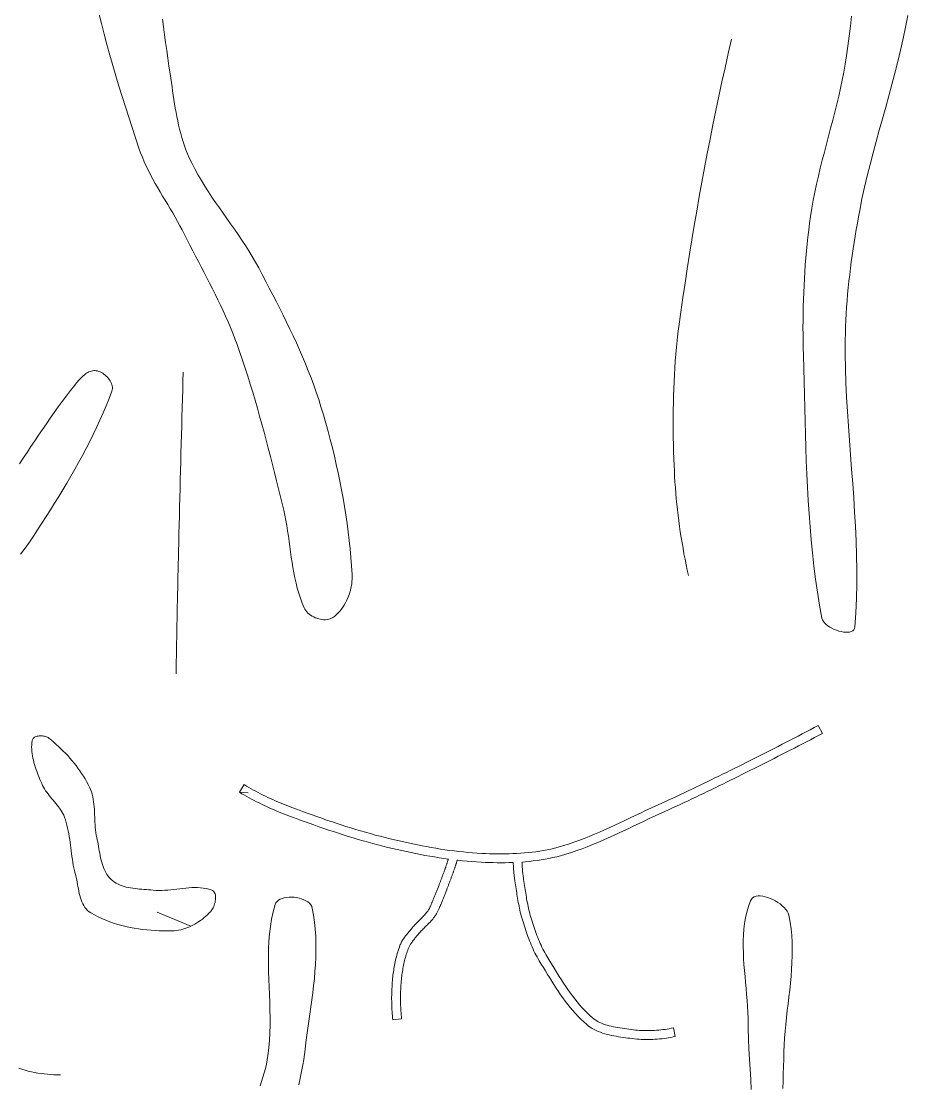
# Model space of a CAD drawing. Header units: inches. Extents: x -12 to 23, y -13.2 to 21.7.
# Drawn here: x -3.052 to 0.077, y -7.627 to -3.873 of the extents above; entities that cross this region are included whole.
import ezdxf

# ---------------------------------------------------------------- set-up
doc = ezdxf.new("R2010")
doc.units = ezdxf.units.IN
doc.header["$MEASUREMENT"] = 0
doc.layers.get('0').update_dxf_attribs({"lineweight": 0})

msp = doc.modelspace()

# ---------------------------------------------------------------- linework, layer by layer
at = {"color": 7, "linetype": 'Continuous', "lineweight": 0}
for p, q in [((-0.5563, -3.9865), (-0.5448, -3.9362)), ((-0.5677, -4.0368), (-0.5563, -3.9865)), ((-0.5788, -4.0872), (-0.5677, -4.0368)), ((-0.5896, -4.1376), (-0.5788, -4.0872)), ((-0.6002, -4.1881), (-0.5896, -4.1376)), ((-0.6106, -4.2386), (-0.6002, -4.1881)), ((-0.6208, -4.2892), (-0.6106, -4.2386)), ((-0.6307, -4.3398), (-0.6208, -4.2892)), ((-0.6403, -4.3905), (-0.6307, -4.3398)), ((-0.6498, -4.4412), (-0.6403, -4.3905)), ((-0.6589, -4.492), (-0.6498, -4.4412)), ((-0.6679, -4.5428), (-0.6589, -4.492)), ((-0.6766, -4.5936), (-0.6679, -4.5428)), ((-0.685, -4.6445), (-0.6766, -4.5936)), ((-0.6933, -4.6955), (-0.685, -4.6445)), ((-0.7012, -4.7464), (-0.6933, -4.6955)), ((-0.709, -4.7974), (-0.7012, -4.7464)), ((-0.7165, -4.8485), (-0.709, -4.7974)), ((-0.7237, -4.8995), (-0.7165, -4.8485)), ((-0.7307, -4.9506), (-0.7237, -4.8995)), ((-0.7339, -4.9749), (-0.7307, -4.9506)), ((-0.7367, -4.9993), (-0.7339, -4.9749)), ((-0.7415, -5.0481), (-0.7392, -5.0237)), ((-0.7392, -5.0237), (-0.7367, -4.9993)), ((-0.7435, -5.0726), (-0.7415, -5.0481)), ((-0.7467, -5.1216), (-0.7452, -5.0971)), ((-0.7452, -5.0971), (-0.7435, -5.0726)), ((-2.4824, -5.1746), (-2.4815, -5.1429)), ((-2.4815, -5.1429), (-2.4805, -5.1112)), ((-0.7479, -5.1461), (-0.7467, -5.1216)), ((-2.4833, -5.2063), (-2.4824, -5.1746)), ((-0.7498, -5.1952), (-0.749, -5.1707)), ((-0.749, -5.1707), (-0.7479, -5.1461)), ((-2.4842, -5.238), (-2.4833, -5.2063)), ((-0.7503, -5.2198), (-0.7498, -5.1952)), ((-2.4851, -5.2697), (-2.4842, -5.238)), ((-0.7509, -5.269), (-0.7507, -5.2444)), ((-0.7507, -5.2444), (-0.7503, -5.2198)), ((-2.486, -5.3014), (-2.4851, -5.2697)), ((-0.7509, -5.2935), (-0.7509, -5.269)), ((-2.4869, -5.3331), (-2.486, -5.3014)), ((-0.7507, -5.3181), (-0.7509, -5.2935)), ((-0.7504, -5.3427), (-0.7507, -5.3181)), ((-2.4886, -5.3965), (-2.4877, -5.3648)), ((-2.4877, -5.3648), (-2.4869, -5.3331)), ((-0.7499, -5.3673), (-0.7504, -5.3427)), ((-0.7493, -5.3918), (-0.7499, -5.3673)), ((-2.4894, -5.4282), (-2.4886, -5.3965)), ((-0.7485, -5.4164), (-0.7493, -5.3918)), ((-2.4903, -5.4599), (-2.4894, -5.4282)), ((-0.7477, -5.4409), (-0.7485, -5.4164)), ((-0.7468, -5.4605), (-0.7477, -5.4409)), ((-2.4911, -5.4916), (-2.4903, -5.4599)), ((-0.7458, -5.4801), (-0.7468, -5.4605)), ((-0.7446, -5.4996), (-0.7458, -5.4801)), ((-2.4919, -5.5233), (-2.4911, -5.4916)), ((-0.7432, -5.5192), (-0.7446, -5.4996)), ((-2.4935, -5.5867), (-2.4927, -5.555)), ((-2.4927, -5.555), (-2.4919, -5.5233)), ((-0.7416, -5.5388), (-0.7432, -5.5192)), ((-0.7399, -5.5584), (-0.7416, -5.5388)), ((-2.4943, -5.6184), (-2.4935, -5.5867)), ((-0.738, -5.5779), (-0.7399, -5.5584)), ((-0.7359, -5.5974), (-0.738, -5.5779)), ((-2.4951, -5.6501), (-2.4943, -5.6184)), ((-0.7336, -5.617), (-0.7359, -5.5974)), ((-0.7312, -5.6364), (-0.7336, -5.617)), ((-2.4959, -5.6818), (-2.4951, -5.6501)), ((-0.7285, -5.6559), (-0.7312, -5.6364)), ((-0.7257, -5.6754), (-0.7285, -5.6559)), ((-2.4967, -5.7135), (-2.4959, -5.6818)), ((-0.7227, -5.6948), (-0.7257, -5.6754)), ((-0.7196, -5.7142), (-0.7227, -5.6948)), ((-2.4974, -5.7452), (-2.4967, -5.7135)), ((-0.7162, -5.7335), (-0.7196, -5.7142)), ((-0.7127, -5.7528), (-0.7162, -5.7335)), ((-2.4984, -5.7883), (-2.4979, -5.7667)), ((-2.4979, -5.7667), (-2.4974, -5.7452)), ((-0.709, -5.7721), (-0.7127, -5.7528)), ((-0.7052, -5.7914), (-0.709, -5.7721)), ((-2.4994, -5.8314), (-2.4989, -5.8098)), ((-2.4989, -5.8098), (-2.4984, -5.7883)), ((-0.7011, -5.8106), (-0.7052, -5.7914)), ((-0.6969, -5.8297), (-0.7011, -5.8106)), ((-2.5003, -5.8745), (-2.4999, -5.853)), ((-2.4999, -5.853), (-2.4994, -5.8314)), ((-2.5008, -5.8961), (-2.5003, -5.8745)), ((-2.5017, -5.9392), (-2.5012, -5.9176)), ((-2.5012, -5.9176), (-2.5008, -5.8961)), ((-2.5025, -5.9823), (-2.5021, -5.9607)), ((-2.5021, -5.9607), (-2.5017, -5.9392)), ((-2.5033, -6.0254), (-2.5029, -6.0038)), ((-2.5029, -6.0038), (-2.5025, -5.9823)), ((-2.5037, -6.0469), (-2.5033, -6.0254)), ((-2.5045, -6.0901), (-2.5041, -6.0685)), ((-2.5041, -6.0685), (-2.5037, -6.0469)), ((-2.5052, -6.1332), (-2.5048, -6.1116)), ((-2.5048, -6.1116), (-2.5045, -6.0901)), ((-2.5059, -6.1763), (-2.5055, -6.1547)), ((-2.5055, -6.1547), (-2.5052, -6.1332)), ((-3.061, -7.5691), (-3.05, -7.5726)), ((-3.05, -7.5726), (-3.039, -7.5758)), ((-3.039, -7.5758), (-3.0278, -7.5788)), ((-3.0278, -7.5788), (-3.0166, -7.5814)), ((-3.0166, -7.5814), (-3.0053, -7.5838)), ((-3.0053, -7.5838), (-2.994, -7.5858)), ((-2.994, -7.5858), (-2.9826, -7.5876)), ((-2.9826, -7.5876), (-2.9712, -7.589)), ((-2.9712, -7.589), (-2.9598, -7.5902)), ((-2.9598, -7.5902), (-2.9484, -7.591)), ((-2.9484, -7.591), (-2.937, -7.5915)), ((-2.937, -7.5915), (-2.9256, -7.5918)), ((-2.9256, -7.5918), (-2.9143, -7.5916))]:
    msp.add_line(p, q, dxfattribs=at)
at = {"color": 30, "linetype": 'Continuous', "lineweight": 0, "true_color": 0xff7e00}
msp.add_line((-2.4533, -7.0671), (-2.5729, -7.0178), dxfattribs=at)
at = {"color": 7, "linetype": 'Continuous', "lineweight": 0, "flags": 128}
for points in [[(-2.7787, -3.844), (-2.7697, -3.8812), (-2.7603, -3.9182), (-2.7504, -3.9552), (-2.7402, -3.9922), (-2.7297, -4.029), (-2.7188, -4.0657), (-2.7077, -4.1024), (-2.6963, -4.139), (-2.6848, -4.1755), (-2.673, -4.2119), (-2.6611, -4.2483), (-2.649, -4.2846), (-2.6369, -4.3208), (-2.6312, -4.337), (-2.6249, -4.353), (-2.6182, -4.3688), (-2.6111, -4.3844), (-2.6036, -4.3998), (-2.5958, -4.4151), (-2.5877, -4.4303), (-2.5794, -4.4454), (-2.5708, -4.4604), (-2.5621, -4.4753), (-2.5533, -4.4902), (-2.5445, -4.505), (-2.5356, -4.5199), (-2.5267, -4.5347), (-2.5179, -4.5496), (-2.5092, -4.5646), (-2.5006, -4.5796), (-2.4923, -4.5946), (-2.4841, -4.6098), (-2.4763, -4.6252), (-2.4666, -4.6444), (-2.4568, -4.6636), (-2.4469, -4.6828), (-2.437, -4.702), (-2.427, -4.7211), (-2.4171, -4.7403), (-2.4071, -4.7595), (-2.3972, -4.7786), (-2.3874, -4.7979), (-2.3776, -4.8171), (-2.368, -4.8364), (-2.3585, -4.8558), (-2.3491, -4.8752), (-2.34, -4.8947), (-2.331, -4.9143), (-2.3223, -4.934), (-2.3139, -4.9538), (-2.3057, -4.9738), (-2.2979, -4.9938), (-2.2903, -5.014), (-2.2805, -5.0417), (-2.2709, -5.0695), (-2.2616, -5.0975), (-2.2526, -5.1255), (-2.2438, -5.1536), (-2.2353, -5.1817), (-2.227, -5.21), (-2.2188, -5.2383), (-2.2109, -5.2666), (-2.2031, -5.295), (-2.1954, -5.3235), (-2.1879, -5.352), (-2.1805, -5.3805), (-2.1731, -5.409), (-2.1658, -5.4376), (-2.1586, -5.4661), (-2.1514, -5.4947), (-2.1442, -5.5233), (-2.137, -5.5518), (-2.1297, -5.5803), (-2.1254, -5.5984), (-2.1215, -5.6166), (-2.1181, -5.6349), (-2.1149, -5.6534), (-2.1121, -5.6719), (-2.1094, -5.6904), (-2.1068, -5.709), (-2.1043, -5.7276), (-2.1018, -5.7461), (-2.0992, -5.7647), (-2.0964, -5.7832), (-2.0934, -5.8016), (-2.0902, -5.8199), (-2.0866, -5.8381), (-2.0825, -5.8562), (-2.078, -5.8741), (-2.0729, -5.8919), (-2.0672, -5.9094), (-2.0608, -5.9267), (-2.0536, -5.9438), (-2.0512, -5.9486), (-2.0481, -5.9532), (-2.0444, -5.9576), (-2.0403, -5.9618), (-2.0358, -5.9657), (-2.0308, -5.9693), (-2.0256, -5.9727), (-2.0201, -5.9757), (-2.0143, -5.9783), (-2.0084, -5.9806), (-2.0024, -5.9825), (-1.9963, -5.9839), (-1.9903, -5.985), (-1.9843, -5.9855), (-1.9783, -5.9856), (-1.9726, -5.9851), (-1.967, -5.9841), (-1.9618, -5.9825), (-1.9568, -5.9804), (-1.9522, -5.9776), (-1.9455, -5.9726), (-1.9392, -5.9671), (-1.9331, -5.9612), (-1.9274, -5.9549), (-1.922, -5.9482), (-1.917, -5.9412), (-1.9122, -5.9339), (-1.9079, -5.9263), (-1.9038, -5.9185), (-1.9002, -5.9104), (-1.8969, -5.9022), (-1.8939, -5.8938), (-1.8914, -5.8853), (-1.8892, -5.8768), (-1.8874, -5.8682), (-1.886, -5.8595), (-1.8851, -5.8509), (-1.8845, -5.8424), (-1.8843, -5.8339), (-1.8846, -5.8255), (-1.8846, -5.8255), (-1.8846, -5.8255), (-1.8846, -5.8255), (-1.8846, -5.8255), (-1.8865, -5.7954), (-1.8889, -5.7654), (-1.8916, -5.7354), (-1.8948, -5.7055), (-1.8983, -5.6755), (-1.9023, -5.6456), (-1.9066, -5.6158), (-1.9113, -5.5859), (-1.9164, -5.5562), (-1.9219, -5.5265), (-1.9277, -5.4968), (-1.9338, -5.4673), (-1.9403, -5.4378), (-1.9471, -5.4084), (-1.9542, -5.379), (-1.9617, -5.3498), (-1.9694, -5.3206), (-1.9775, -5.2916), (-1.9858, -5.2626), (-1.9945, -5.2338), (-2.0025, -5.2082), (-2.0111, -5.1827), (-2.02, -5.1574), (-2.0293, -5.1322), (-2.0391, -5.1072), (-2.0491, -5.0822), (-2.0596, -5.0575), (-2.0703, -5.0328), (-2.0813, -5.0082), (-2.0925, -4.9838), (-2.104, -4.9594), (-2.1158, -4.9351), (-2.1277, -4.9109), (-2.1397, -4.8868), (-2.1519, -4.8628), (-2.1643, -4.8388), (-2.1767, -4.8149), (-2.1892, -4.7911), (-2.2017, -4.7673), (-2.2143, -4.7435), (-2.2253, -4.7233), (-2.2368, -4.7035), (-2.2488, -4.6838), (-2.2611, -4.6644), (-2.2738, -4.6452), (-2.2868, -4.6261), (-2.2999, -4.6071), (-2.3132, -4.5883), (-2.3265, -4.5694), (-2.3398, -4.5505), (-2.3531, -4.5317), (-2.3662, -4.5127), (-2.3792, -4.4937), (-2.3919, -4.4745), (-2.4043, -4.4552), (-2.4163, -4.4356), (-2.4279, -4.4158), (-2.439, -4.3958), (-2.4495, -4.3754), (-2.4594, -4.3547), (-2.4655, -4.3408), (-2.4711, -4.3267), (-2.4763, -4.3125), (-2.4811, -4.2982), (-2.4855, -4.2837), (-2.4896, -4.2691), (-2.4934, -4.2544), (-2.4969, -4.2396), (-2.5002, -4.2247), (-2.5032, -4.2097), (-2.506, -4.1947), (-2.5087, -4.1796), (-2.5112, -4.1645), (-2.5136, -4.1494), (-2.5159, -4.1343), (-2.5181, -4.1191), (-2.5203, -4.104), (-2.5225, -4.0889), (-2.5247, -4.0738), (-2.527, -4.0588), (-2.5312, -4.0313), (-2.5352, -4.0037), (-2.5391, -3.9761), (-2.5429, -3.9485), (-2.5465, -3.9209), (-2.55, -3.8932), (-2.5534, -3.8655)], [(-0.1213, -3.8549), (-0.1253, -3.8901), (-0.1296, -3.9252), (-0.1342, -3.9603), (-0.139, -3.9954), (-0.1435, -4.0241), (-0.1485, -4.0526), (-0.1541, -4.0811), (-0.1601, -4.1095), (-0.1665, -4.1378), (-0.1733, -4.166), (-0.1803, -4.1942), (-0.1875, -4.2223), (-0.1949, -4.2505), (-0.2024, -4.2786), (-0.2098, -4.3067), (-0.2172, -4.3348), (-0.2244, -4.363), (-0.2315, -4.3912), (-0.2382, -4.4194), (-0.2447, -4.4477), (-0.2507, -4.4761), (-0.2563, -4.5045), (-0.2614, -4.5331), (-0.2658, -4.5618), (-0.2692, -4.5861), (-0.2723, -4.6104), (-0.2752, -4.6348), (-0.2779, -4.6592), (-0.2803, -4.6837), (-0.2825, -4.7082), (-0.2844, -4.7327), (-0.2862, -4.7572), (-0.2877, -4.7817), (-0.289, -4.8063), (-0.2901, -4.8309), (-0.291, -4.8554), (-0.2917, -4.88), (-0.2922, -4.9046), (-0.2925, -4.9292), (-0.2926, -4.9538), (-0.2925, -4.9784), (-0.2922, -5.0029), (-0.2918, -5.0275), (-0.2912, -5.052), (-0.2899, -5.0985), (-0.2888, -5.1451), (-0.2877, -5.1917), (-0.2865, -5.2383), (-0.2854, -5.2849), (-0.2841, -5.3315), (-0.2826, -5.3781), (-0.281, -5.4247), (-0.279, -5.4713), (-0.2768, -5.5179), (-0.2742, -5.5644), (-0.2711, -5.6109), (-0.2676, -5.6573), (-0.2636, -5.7036), (-0.259, -5.7499), (-0.2538, -5.7961), (-0.2479, -5.8421), (-0.2413, -5.8881), (-0.2339, -5.934), (-0.2257, -5.9798), (-0.2238, -5.9856), (-0.2207, -5.9913), (-0.2164, -5.9968), (-0.211, -6.002), (-0.2048, -6.007), (-0.1979, -6.0116), (-0.1904, -6.0157), (-0.1825, -6.0195), (-0.1743, -6.0227), (-0.166, -6.0254), (-0.1577, -6.0275), (-0.1497, -6.0289), (-0.1419, -6.0297), (-0.1346, -6.0297), (-0.128, -6.0289), (-0.1221, -6.0273), (-0.1172, -6.0248), (-0.1133, -6.0214), (-0.1107, -6.0169), (-0.1094, -6.0115), (-0.1094, -6.0115), (-0.1094, -6.0115), (-0.1094, -6.0115), (-0.1094, -6.0115), (-0.1059, -5.9609), (-0.1036, -5.9103), (-0.1025, -5.8596), (-0.1025, -5.809), (-0.1034, -5.7583), (-0.105, -5.7076), (-0.1074, -5.6569), (-0.1103, -5.6062), (-0.1136, -5.5555), (-0.1172, -5.5047), (-0.121, -5.454), (-0.1249, -5.4032), (-0.1287, -5.3524), (-0.1323, -5.3017), (-0.1356, -5.2509), (-0.1385, -5.2001), (-0.1408, -5.1494), (-0.1425, -5.0986), (-0.1433, -5.0478), (-0.1433, -4.9971), (-0.1429, -4.9741), (-0.1422, -4.9512), (-0.1412, -4.9282), (-0.14, -4.9053), (-0.1385, -4.8823), (-0.1368, -4.8594), (-0.1349, -4.8365), (-0.1327, -4.8136), (-0.1304, -4.7907), (-0.1278, -4.7679), (-0.125, -4.745), (-0.122, -4.7222), (-0.1189, -4.6994), (-0.1156, -4.6767), (-0.1121, -4.6539), (-0.1084, -4.6312), (-0.1047, -4.6085), (-0.1007, -4.5858), (-0.0967, -4.5632), (-0.0925, -4.5406), (-0.0845, -4.4998), (-0.0756, -4.4591), (-0.0661, -4.4185), (-0.056, -4.378), (-0.0454, -4.3376), (-0.0345, -4.2973), (-0.0233, -4.257), (-0.012, -4.2168), (-0.0007, -4.1765), (0.0105, -4.1363), (0.0215, -4.096), (0.0322, -4.0556), (0.0425, -4.0152), (0.0522, -3.9748), (0.0613, -3.9342), (0.0697, -3.8935), (0.0772, -3.8527)], [(-3.0591, -5.435), (-3.0455, -5.4149), (-3.032, -5.3947), (-3.0185, -5.3745), (-3.0049, -5.3544), (-2.9913, -5.3343), (-2.9777, -5.3142), (-2.9639, -5.2942), (-2.9501, -5.2742), (-2.9361, -5.2544), (-2.922, -5.2346), (-2.9077, -5.215), (-2.8932, -5.1956), (-2.8785, -5.1763), (-2.8636, -5.1572), (-2.8607, -5.1535), (-2.8576, -5.1498), (-2.8545, -5.146), (-2.8513, -5.1423), (-2.8479, -5.1385), (-2.8445, -5.1348), (-2.8409, -5.1311), (-2.8373, -5.1276), (-2.8335, -5.1242), (-2.8297, -5.121), (-2.8258, -5.1181), (-2.8218, -5.1153), (-2.8177, -5.1129), (-2.8136, -5.1108), (-2.8094, -5.109), (-2.8051, -5.1076), (-2.8008, -5.1066), (-2.7964, -5.106), (-2.792, -5.106), (-2.7875, -5.1064), (-2.783, -5.1074), (-2.7784, -5.1089), (-2.7739, -5.1108), (-2.7693, -5.113), (-2.7649, -5.1157), (-2.7605, -5.1187), (-2.7563, -5.1221), (-2.7523, -5.1257), (-2.7485, -5.1295), (-2.7449, -5.1336), (-2.7417, -5.1378), (-2.7388, -5.1422), (-2.7363, -5.1467), (-2.7342, -5.1512), (-2.7325, -5.1558), (-2.7314, -5.1604), (-2.7308, -5.165), (-2.7307, -5.1695), (-2.7313, -5.174), (-2.7325, -5.1783), (-2.7325, -5.1783), (-2.7325, -5.1783), (-2.7325, -5.1783), (-2.7325, -5.1783), (-2.7424, -5.2043), (-2.7527, -5.2301), (-2.7635, -5.2557), (-2.7747, -5.2811), (-2.7864, -5.3064), (-2.7984, -5.3314), (-2.8108, -5.3564), (-2.8235, -5.3811), (-2.8366, -5.4058), (-2.8499, -5.4302), (-2.8635, -5.4546), (-2.8774, -5.4788), (-2.8915, -5.5029), (-2.9058, -5.5269), (-2.9203, -5.5507), (-2.9349, -5.5745), (-2.9497, -5.5981), (-2.9646, -5.6217), (-2.9795, -5.6452), (-2.9946, -5.6686), (-3.009, -5.6904), (-3.0239, -5.7119), (-3.0393, -5.7332), (-3.055, -5.7541)], [(-2.0727, -7.6273), (-2.0688, -7.6096), (-2.0651, -7.5918), (-2.0616, -7.574), (-2.0584, -7.5562), (-2.0554, -7.5383), (-2.0528, -7.5204), (-2.0505, -7.5024), (-2.0474, -7.4775), (-2.0441, -7.4526), (-2.0406, -7.4277), (-2.0371, -7.4027), (-2.0335, -7.3776), (-2.03, -7.3525), (-2.0266, -7.3275), (-2.0234, -7.3023), (-2.0204, -7.2772), (-2.0178, -7.2521), (-2.0156, -7.2271), (-2.0138, -7.202), (-2.0126, -7.177), (-2.012, -7.152), (-2.0121, -7.1271), (-2.0129, -7.1022), (-2.0146, -7.0774), (-2.0171, -7.0527), (-2.0206, -7.0281), (-2.0251, -7.0036), (-2.0272, -6.9974), (-2.0306, -6.9917), (-2.0352, -6.9865), (-2.0409, -6.9818), (-2.0476, -6.9776), (-2.0549, -6.974), (-2.063, -6.971), (-2.0714, -6.9685), (-2.0802, -6.9666), (-2.0892, -6.9654), (-2.0982, -6.9648), (-2.1071, -6.9649), (-2.1157, -6.9656), (-2.1239, -6.967), (-2.1316, -6.9692), (-2.1385, -6.972), (-2.1446, -6.9756), (-2.1496, -6.9799), (-2.1535, -6.985), (-2.1561, -6.9909), (-2.1561, -6.9909), (-2.1561, -6.9909), (-2.1561, -6.9909), (-2.1561, -6.9909), (-2.1631, -7.0166), (-2.1686, -7.0425), (-2.1729, -7.0685), (-2.176, -7.0948), (-2.1782, -7.1212), (-2.1795, -7.1478), (-2.1801, -7.1745), (-2.18, -7.2012), (-2.1795, -7.2281), (-2.1787, -7.2551), (-2.1777, -7.282), (-2.1766, -7.309), (-2.1755, -7.336), (-2.1747, -7.363), (-2.1742, -7.39), (-2.1742, -7.4169), (-2.1748, -7.4437), (-2.1761, -7.4704), (-2.1783, -7.497), (-2.1815, -7.5235), (-2.184, -7.5392), (-2.1871, -7.5547), (-2.1907, -7.5702), (-2.1948, -7.5855), (-2.1993, -7.6007), (-2.204, -7.6159), (-2.2091, -7.631)], [(-0.3642, -7.6398), (-0.3631, -7.614), (-0.3622, -7.5882), (-0.3613, -7.5624), (-0.3605, -7.5366), (-0.3599, -7.5108), (-0.359, -7.4867), (-0.3576, -7.4625), (-0.3557, -7.4383), (-0.3535, -7.4141), (-0.3509, -7.3898), (-0.3481, -7.3655), (-0.3453, -7.3413), (-0.3424, -7.317), (-0.3396, -7.2927), (-0.3371, -7.2685), (-0.3348, -7.2443), (-0.3329, -7.2201), (-0.3314, -7.196), (-0.3306, -7.1719), (-0.3304, -7.1479), (-0.331, -7.1239), (-0.3325, -7.1), (-0.3349, -7.0763), (-0.3383, -7.0526), (-0.343, -7.029), (-0.3452, -7.0219), (-0.3488, -7.0149), (-0.3536, -7.0081), (-0.3593, -7.0014), (-0.366, -6.9949), (-0.3734, -6.9888), (-0.3815, -6.9832), (-0.39, -6.9779), (-0.3988, -6.9733), (-0.4079, -6.9692), (-0.417, -6.9658), (-0.426, -6.9632), (-0.4347, -6.9615), (-0.4432, -6.9606), (-0.4511, -6.9607), (-0.4584, -6.9618), (-0.4648, -6.9641), (-0.4704, -6.9675), (-0.4749, -6.9722), (-0.4782, -6.9783), (-0.4852, -6.9977), (-0.4908, -7.0173), (-0.4954, -7.0373), (-0.4988, -7.0574), (-0.5012, -7.0777), (-0.5028, -7.0983), (-0.5036, -7.119), (-0.5037, -7.1398), (-0.5032, -7.1607), (-0.5023, -7.1817), (-0.5009, -7.2029), (-0.4992, -7.224), (-0.4973, -7.2452), (-0.4953, -7.2664), (-0.4934, -7.2876), (-0.4915, -7.3087), (-0.4897, -7.3298), (-0.4883, -7.3508), (-0.4872, -7.3717), (-0.4867, -7.3925), (-0.4859, -7.4284), (-0.4848, -7.4644), (-0.4833, -7.5003), (-0.4815, -7.5362), (-0.4795, -7.5722), (-0.4773, -7.6081), (-0.475, -7.644)]]:
    msp.add_lwpolyline(points, dxfattribs=at)
at = {"color": 7, "linetype": 'Continuous', "lineweight": 0}
msp.add_lwpolyline([(-2.2819, -6.5947), (-2.2734, -6.5997), (-2.2649, -6.6045), (-2.2564, -6.6094), (-2.2478, -6.6141), (-2.2391, -6.6187), (-2.2304, -6.6233), (-2.2217, -6.6278), (-2.2129, -6.6322), (-2.2041, -6.6366), (-2.1953, -6.6408), (-2.1864, -6.645), (-2.1775, -6.6491), (-2.1685, -6.6532), (-2.1595, -6.6571), (-2.1505, -6.661), (-2.1414, -6.6648), (-2.1323, -6.6685), (-2.1232, -6.6721), (-2.1141, -6.6756), (-2.1049, -6.6791), (-2.0878, -6.6854), (-2.0707, -6.6916), (-2.0536, -6.6978), (-2.0364, -6.704), (-2.0192, -6.7101), (-2.002, -6.7161), (-1.9848, -6.722), (-1.9675, -6.7279), (-1.9502, -6.7336), (-1.9329, -6.7393), (-1.9156, -6.7449), (-1.8982, -6.7503), (-1.8808, -6.7556), (-1.8633, -6.7608), (-1.8458, -6.7659), (-1.8283, -6.7709), (-1.8107, -6.7757), (-1.7931, -6.7803), (-1.7755, -6.7848), (-1.7578, -6.7891), (-1.7416, -6.793), (-1.7253, -6.7968), (-1.709, -6.8005), (-1.6927, -6.804), (-1.6763, -6.8075), (-1.6599, -6.8109), (-1.6435, -6.8141), (-1.6271, -6.8173), (-1.6106, -6.8202), (-1.5941, -6.8231), (-1.5776, -6.8257), (-1.5611, -6.8283), (-1.5446, -6.8306), (-1.5452, -6.8326), (-1.5459, -6.8346), (-1.5465, -6.8366), (-1.5472, -6.8386), (-1.5478, -6.8406), (-1.5485, -6.8426), (-1.5492, -6.8446), (-1.5498, -6.8466), (-1.5505, -6.8486), (-1.5512, -6.8506), (-1.5519, -6.8526), (-1.5526, -6.8546), (-1.5533, -6.8566), (-1.5539, -6.8586), (-1.5546, -6.8606), (-1.5553, -6.8626), (-1.556, -6.8646), (-1.5568, -6.8665), (-1.5575, -6.8685), (-1.5582, -6.8705), (-1.5591, -6.873), (-1.56, -6.8754), (-1.5608, -6.8779), (-1.5617, -6.8803), (-1.5626, -6.8828), (-1.5636, -6.8852), (-1.5645, -6.8877), (-1.5654, -6.8901), (-1.5663, -6.8926), (-1.5672, -6.895), (-1.5681, -6.8974), (-1.5691, -6.8999), (-1.57, -6.9023), (-1.5709, -6.9048), (-1.5719, -6.9072), (-1.5728, -6.9096), (-1.5737, -6.9121), (-1.5747, -6.9145), (-1.5756, -6.9169), (-1.5765, -6.9194), (-1.5776, -6.9222), (-1.5787, -6.9251), (-1.5798, -6.9279), (-1.5831, -6.9364), (-1.5842, -6.9393), (-1.5853, -6.9421), (-1.5864, -6.9449), (-1.5875, -6.9478), (-1.5886, -6.9506), (-1.5897, -6.9534), (-1.5908, -6.9563), (-1.5919, -6.9591), (-1.5931, -6.9619), (-1.5942, -6.9647), (-1.5954, -6.9675), (-1.5966, -6.9703), (-1.5978, -6.9731), (-1.599, -6.9759), (-1.5999, -6.978), (-1.6008, -6.98), (-1.6016, -6.9821), (-1.6025, -6.9841), (-1.6033, -6.9862), (-1.6042, -6.9882), (-1.6051, -6.9903), (-1.6059, -6.9923), (-1.6068, -6.9944), (-1.6078, -6.9964), (-1.6087, -6.9984), (-1.6097, -7.0004), (-1.6106, -7.0024), (-1.6117, -7.0044), (-1.6127, -7.0063), (-1.6138, -7.0082), (-1.615, -7.0101), (-1.6162, -7.012), (-1.6174, -7.0138), (-1.6187, -7.0156), (-1.6213, -7.0188), (-1.6239, -7.022), (-1.6266, -7.0252), (-1.6294, -7.0283), (-1.6322, -7.0313), (-1.6351, -7.0344), (-1.6379, -7.0373), (-1.6409, -7.0403), (-1.6438, -7.0433), (-1.6468, -7.0462), (-1.6497, -7.0491), (-1.6527, -7.0521), (-1.6556, -7.055), (-1.6586, -7.058), (-1.6615, -7.0609), (-1.6643, -7.064), (-1.6671, -7.067), (-1.6699, -7.0701), (-1.6726, -7.0732), (-1.6753, -7.0764), (-1.6775, -7.0792), (-1.6798, -7.082), (-1.6844, -7.0876), (-1.6867, -7.0904), (-1.689, -7.0932), (-1.6912, -7.0961), (-1.6935, -7.0989), (-1.6957, -7.1018), (-1.6979, -7.1047), (-1.7, -7.1076), (-1.702, -7.1106), (-1.704, -7.1135), (-1.706, -7.1166), (-1.7078, -7.1196), (-1.7095, -7.1227), (-1.7112, -7.1259), (-1.7128, -7.1291), (-1.7142, -7.1324), (-1.7155, -7.1357), (-1.7176, -7.1413), (-1.7196, -7.1469), (-1.7214, -7.1526), (-1.7232, -7.1583), (-1.7249, -7.164), (-1.7266, -7.1698), (-1.7281, -7.1755), (-1.7296, -7.1813), (-1.731, -7.1872), (-1.7323, -7.193), (-1.7335, -7.1989), (-1.7347, -7.2047), (-1.7358, -7.2106), (-1.7368, -7.2165), (-1.7377, -7.2224), (-1.7386, -7.2283), (-1.7394, -7.2343), (-1.7401, -7.2402), (-1.7408, -7.2461), (-1.7414, -7.2521), (-1.7421, -7.2593), (-1.7427, -7.2666), (-1.7432, -7.2739), (-1.7436, -7.2811), (-1.744, -7.2884), (-1.7443, -7.2957), (-1.7445, -7.303), (-1.7447, -7.3103), (-1.7448, -7.3176), (-1.7448, -7.3249), (-1.7447, -7.3322), (-1.7446, -7.3395), (-1.7444, -7.3468), (-1.7441, -7.3541), (-1.7437, -7.3614), (-1.7433, -7.3687), (-1.7428, -7.376), (-1.7422, -7.3832), (-1.7416, -7.3905), (-1.7409, -7.3978), (-1.7098, -7.3947), (-1.7105, -7.3876), (-1.7111, -7.3806), (-1.7117, -7.3737), (-1.7121, -7.3667), (-1.7125, -7.3597), (-1.7129, -7.3528), (-1.7131, -7.3458), (-1.7133, -7.3388), (-1.7135, -7.3318), (-1.7135, -7.3248), (-1.7135, -7.3178), (-1.7134, -7.3108), (-1.7133, -7.3038), (-1.7131, -7.2969), (-1.7128, -7.2899), (-1.7124, -7.2829), (-1.712, -7.2759), (-1.7115, -7.269), (-1.7109, -7.262), (-1.7103, -7.2551), (-1.7097, -7.2495), (-1.7091, -7.2439), (-1.7084, -7.2383), (-1.7077, -7.2327), (-1.7068, -7.2272), (-1.7059, -7.2216), (-1.705, -7.2161), (-1.704, -7.2106), (-1.7029, -7.2051), (-1.7017, -7.1996), (-1.7005, -7.1942), (-1.6992, -7.1888), (-1.6979, -7.1834), (-1.6964, -7.1781), (-1.6949, -7.1728), (-1.6934, -7.1675), (-1.6917, -7.1622), (-1.69, -7.157), (-1.6882, -7.1518), (-1.6863, -7.1469), (-1.6854, -7.1445), (-1.6844, -7.1422), (-1.6833, -7.14), (-1.6821, -7.1377), (-1.6808, -7.1353), (-1.6794, -7.133), (-1.6778, -7.1306), (-1.6762, -7.1282), (-1.6745, -7.1257), (-1.6727, -7.1232), (-1.6708, -7.1207), (-1.6688, -7.1181), (-1.6668, -7.1155), (-1.6647, -7.1128), (-1.6625, -7.1102), (-1.6602, -7.1074), (-1.6556, -7.1018), (-1.6533, -7.099), (-1.6511, -7.0962), (-1.6487, -7.0934), (-1.6464, -7.0907), (-1.644, -7.088), (-1.6415, -7.0853), (-1.6389, -7.0826), (-1.6363, -7.0798), (-1.6335, -7.077), (-1.6306, -7.0742), (-1.6278, -7.0713), (-1.6248, -7.0684), (-1.6218, -7.0654), (-1.6187, -7.0623), (-1.6156, -7.0592), (-1.6125, -7.056), (-1.6094, -7.0527), (-1.6062, -7.0493), (-1.6031, -7.0457), (-1.6, -7.0421), (-1.5969, -7.0383), (-1.5938, -7.0344), (-1.592, -7.0319), (-1.5902, -7.0293), (-1.5885, -7.0267), (-1.587, -7.0242), (-1.5855, -7.0216), (-1.5841, -7.0191), (-1.5828, -7.0166), (-1.5816, -7.0142), (-1.5804, -7.0118), (-1.5793, -7.0094), (-1.5783, -7.007), (-1.5773, -7.0048), (-1.5763, -7.0025), (-1.5754, -7.0003), (-1.5745, -6.9982), (-1.5736, -6.9962), (-1.5728, -6.9941), (-1.572, -6.9922), (-1.5712, -6.9903), (-1.5704, -6.9884), (-1.5691, -6.9855), (-1.5678, -6.9826), (-1.5666, -6.9796), (-1.5654, -6.9767), (-1.5642, -6.9737), (-1.563, -6.9708), (-1.5618, -6.9679), (-1.5606, -6.9649), (-1.5595, -6.962), (-1.5584, -6.9591), (-1.5572, -6.9562), (-1.5561, -6.9533), (-1.555, -6.9505), (-1.5539, -6.9476), (-1.5506, -6.9391), (-1.5496, -6.9363), (-1.5485, -6.9335), (-1.5474, -6.9307), (-1.5465, -6.9282), (-1.5455, -6.9258), (-1.5446, -6.9233), (-1.5436, -6.9208), (-1.5427, -6.9184), (-1.5417, -6.9159), (-1.5408, -6.9134), (-1.5398, -6.911), (-1.5389, -6.9085), (-1.538, -6.906), (-1.537, -6.9035), (-1.5361, -6.9011), (-1.5352, -6.8986), (-1.5343, -6.8961), (-1.5333, -6.8936), (-1.5324, -6.8911), (-1.5315, -6.8886), (-1.5306, -6.8861), (-1.5297, -6.8836), (-1.5288, -6.8811), (-1.528, -6.8791), (-1.5273, -6.877), (-1.5266, -6.875), (-1.5259, -6.873), (-1.5252, -6.8709), (-1.5244, -6.8689), (-1.5237, -6.8668), (-1.523, -6.8648), (-1.5223, -6.8627), (-1.5216, -6.8607), (-1.5209, -6.8587), (-1.5202, -6.8566), (-1.5195, -6.8546), (-1.5189, -6.8525), (-1.5182, -6.8505), (-1.5175, -6.8484), (-1.5168, -6.8463), (-1.5161, -6.8443), (-1.5155, -6.8422), (-1.513, -6.8345), (-1.5114, -6.8347), (-1.4948, -6.8365), (-1.4782, -6.8381), (-1.4616, -6.8395), (-1.4449, -6.8406), (-1.4283, -6.8415), (-1.4142, -6.8422), (-1.4002, -6.8427), (-1.3861, -6.843), (-1.3719, -6.8433), (-1.3578, -6.8433), (-1.3437, -6.8433), (-1.3295, -6.843), (-1.3154, -6.8426), (-1.3153, -6.8458), (-1.3153, -6.8491), (-1.3151, -6.8523), (-1.315, -6.8556), (-1.3149, -6.8588), (-1.3147, -6.8621), (-1.3145, -6.8654), (-1.3143, -6.8686), (-1.314, -6.8719), (-1.3137, -6.8751), (-1.3134, -6.8784), (-1.3131, -6.8816), (-1.3128, -6.8849), (-1.3124, -6.8881), (-1.312, -6.8913), (-1.3116, -6.8946), (-1.3112, -6.8978), (-1.3108, -6.901), (-1.3103, -6.9043), (-1.3098, -6.9075), (-1.3087, -6.9144), (-1.3076, -6.9213), (-1.3066, -6.9282), (-1.3055, -6.9351), (-1.3045, -6.942), (-1.3034, -6.9489), (-1.3024, -6.9559), (-1.3013, -6.9628), (-1.3001, -6.9697), (-1.2989, -6.9766), (-1.2977, -6.9834), (-1.2964, -6.9903), (-1.2951, -6.9972), (-1.2937, -7.004), (-1.2922, -7.0108), (-1.2906, -7.0176), (-1.289, -7.0244), (-1.2872, -7.0311), (-1.2854, -7.0379), (-1.2834, -7.0445), (-1.2811, -7.052), (-1.2787, -7.0595), (-1.2764, -7.067), (-1.2739, -7.0745), (-1.2715, -7.082), (-1.2689, -7.0895), (-1.2663, -7.0969), (-1.2636, -7.1043), (-1.2609, -7.1117), (-1.2581, -7.119), (-1.2551, -7.1263), (-1.2521, -7.1336), (-1.249, -7.1408), (-1.2457, -7.1479), (-1.2424, -7.155), (-1.2389, -7.162), (-1.2353, -7.169), (-1.2316, -7.1759), (-1.2277, -7.1827), (-1.2237, -7.1894), (-1.2164, -7.2014), (-1.209, -7.2134), (-1.2017, -7.2255), (-1.1943, -7.2376), (-1.1869, -7.2497), (-1.1794, -7.2617), (-1.1718, -7.2737), (-1.1641, -7.2856), (-1.1562, -7.2974), (-1.1483, -7.3091), (-1.1401, -7.3207), (-1.1318, -7.3321), (-1.1232, -7.3433), (-1.1145, -7.3543), (-1.1055, -7.365), (-1.0962, -7.3755), (-1.0867, -7.3858), (-1.0768, -7.3957), (-1.0667, -7.4054), (-1.0562, -7.4147), (-1.05, -7.4197), (-1.0435, -7.4243), (-1.0368, -7.4285), (-1.0298, -7.4323), (-1.0227, -7.4359), (-1.0153, -7.4391), (-1.0078, -7.442), (-1.0002, -7.4447), (-0.9924, -7.4471), (-0.9845, -7.4492), (-0.9765, -7.4512), (-0.9684, -7.453), (-0.9603, -7.4546), (-0.9522, -7.4561), (-0.944, -7.4574), (-0.9358, -7.4587), (-0.9277, -7.4599), (-0.9195, -7.461), (-0.9115, -7.4621), (-0.9035, -7.4632), (-0.8956, -7.4642), (-0.8876, -7.465), (-0.8796, -7.4657), (-0.8715, -7.4663), (-0.8635, -7.4668), (-0.8555, -7.4671), (-0.8474, -7.4673), (-0.8393, -7.4673), (-0.8313, -7.4672), (-0.8232, -7.4669), (-0.8151, -7.4666), (-0.8071, -7.466), (-0.799, -7.4654), (-0.791, -7.4646), (-0.783, -7.4636), (-0.775, -7.4626), (-0.7671, -7.4614), (-0.7592, -7.46), (-0.7513, -7.4585), (-0.7434, -7.4569), (-0.7497, -7.4263), (-0.7573, -7.4279), (-0.7647, -7.4293), (-0.772, -7.4305), (-0.7795, -7.4316), (-0.7869, -7.4326), (-0.7944, -7.4335), (-0.8019, -7.4342), (-0.8094, -7.4349), (-0.8169, -7.4353), (-0.8244, -7.4357), (-0.8319, -7.4359), (-0.8395, -7.436), (-0.847, -7.436), (-0.8545, -7.4358), (-0.862, -7.4356), (-0.8695, -7.4351), (-0.877, -7.4346), (-0.8845, -7.4339), (-0.8919, -7.4331), (-0.8995, -7.4322), (-0.9073, -7.4311), (-0.9153, -7.43), (-0.9233, -7.4289), (-0.9312, -7.4278), (-0.939, -7.4266), (-0.9468, -7.4253), (-0.9545, -7.4239), (-0.962, -7.4224), (-0.9694, -7.4208), (-0.9766, -7.419), (-0.9836, -7.4171), (-0.9904, -7.415), (-0.997, -7.4127), (-1.0034, -7.4102), (-1.0095, -7.4075), (-1.0153, -7.4047), (-1.0208, -7.4016), (-1.0261, -7.3983), (-1.0311, -7.3947), (-1.036, -7.3908), (-1.0456, -7.3823), (-1.055, -7.3734), (-1.0641, -7.3641), (-1.0731, -7.3546), (-1.0818, -7.3447), (-1.0903, -7.3345), (-1.0986, -7.3241), (-1.1067, -7.3134), (-1.1147, -7.3024), (-1.1226, -7.2913), (-1.1303, -7.28), (-1.1379, -7.2685), (-1.1455, -7.2569), (-1.1529, -7.2451), (-1.1603, -7.2332), (-1.1677, -7.2213), (-1.175, -7.2093), (-1.1823, -7.1972), (-1.1897, -7.1851), (-1.197, -7.1732), (-1.2007, -7.1669), (-1.2043, -7.1607), (-1.2077, -7.1544), (-1.211, -7.1479), (-1.2143, -7.1414), (-1.2174, -7.1348), (-1.2204, -7.1281), (-1.2234, -7.1213), (-1.2262, -7.1145), (-1.229, -7.1076), (-1.2317, -7.1006), (-1.2343, -7.0935), (-1.2369, -7.0864), (-1.2394, -7.0793), (-1.2418, -7.072), (-1.2442, -7.0648), (-1.2466, -7.0575), (-1.2489, -7.0502), (-1.2512, -7.0428), (-1.2535, -7.0355), (-1.2553, -7.0292), (-1.257, -7.023), (-1.2587, -7.0167), (-1.2602, -7.0104), (-1.2617, -7.004), (-1.2631, -6.9975), (-1.2645, -6.991), (-1.2657, -6.9845), (-1.267, -6.9779), (-1.2682, -6.9712), (-1.2693, -6.9645), (-1.2704, -6.9578), (-1.2715, -6.951), (-1.2725, -6.9442), (-1.2736, -6.9373), (-1.2746, -6.9304), (-1.2757, -6.9235), (-1.2767, -6.9166), (-1.2778, -6.9096), (-1.2789, -6.9027), (-1.2794, -6.8996), (-1.2798, -6.8966), (-1.2802, -6.8936), (-1.2806, -6.8906), (-1.281, -6.8875), (-1.2814, -6.8845), (-1.2817, -6.8815), (-1.282, -6.8785), (-1.2823, -6.8755), (-1.2826, -6.8724), (-1.2829, -6.8694), (-1.2831, -6.8664), (-1.2833, -6.8633), (-1.2835, -6.8603), (-1.2836, -6.8573), (-1.2838, -6.8542), (-1.2839, -6.8512), (-1.284, -6.8482), (-1.2841, -6.8451), (-1.2842, -6.8408), (-1.2731, -6.84), (-1.259, -6.8387), (-1.245, -6.8371), (-1.2311, -6.8353), (-1.2171, -6.8333), (-1.2033, -6.8309), (-1.1895, -6.8283), (-1.1758, -6.8253), (-1.1621, -6.8221), (-1.1485, -6.8185), (-1.1294, -6.813), (-1.1103, -6.807), (-1.0914, -6.8006), (-1.0727, -6.7939), (-1.054, -6.7868), (-1.0355, -6.7794), (-1.017, -6.7718), (-0.9986, -6.7639), (-0.9803, -6.7558), (-0.9621, -6.7475), (-0.9439, -6.7391), (-0.9258, -6.7306), (-0.9076, -6.722), (-0.8895, -6.7134), (-0.8714, -6.7048), (-0.8534, -6.6961), (-0.8352, -6.6875), (-0.8171, -6.679), (-0.799, -6.6707), (-0.7807, -6.6624), (-0.767, -6.6562), (-0.7532, -6.65), (-0.7395, -6.6437), (-0.7258, -6.6374), (-0.7121, -6.631), (-0.6985, -6.6246), (-0.6848, -6.6182), (-0.6712, -6.6117), (-0.6576, -6.6052), (-0.6439, -6.5987), (-0.6304, -6.5921), (-0.6168, -6.5855), (-0.6032, -6.5789), (-0.5896, -6.5723), (-0.5761, -6.5657), (-0.5625, -6.559), (-0.549, -6.5523), (-0.5355, -6.5457), (-0.5219, -6.539), (-0.5084, -6.5323), (-0.4941, -6.5252), (-0.4798, -6.5181), (-0.4655, -6.5109), (-0.4512, -6.5038), (-0.437, -6.4966), (-0.4227, -6.4894), (-0.4084, -6.4822), (-0.3942, -6.4749), (-0.38, -6.4677), (-0.3657, -6.4604), (-0.3515, -6.4531), (-0.3373, -6.4458), (-0.3231, -6.4385), (-0.3089, -6.4312), (-0.2947, -6.4238), (-0.2806, -6.4164), (-0.2664, -6.409), (-0.2523, -6.4016), (-0.2381, -6.3942), (-0.224, -6.3867), (-0.2386, -6.3591), (-0.2527, -6.3665), (-0.2668, -6.3739), (-0.2809, -6.3813), (-0.295, -6.3887), (-0.3091, -6.3961), (-0.3233, -6.4034), (-0.3374, -6.4107), (-0.3516, -6.418), (-0.3657, -6.4253), (-0.3799, -6.4326), (-0.3941, -6.4398), (-0.4083, -6.4471), (-0.4225, -6.4543), (-0.4367, -6.4615), (-0.451, -6.4687), (-0.4652, -6.4758), (-0.4795, -6.4829), (-0.4937, -6.4901), (-0.508, -6.4972), (-0.5223, -6.5043), (-0.5358, -6.5109), (-0.5493, -6.5176), (-0.5628, -6.5243), (-0.5763, -6.531), (-0.5898, -6.5376), (-0.6033, -6.5442), (-0.6169, -6.5508), (-0.6304, -6.5574), (-0.644, -6.564), (-0.6575, -6.5705), (-0.671, -6.577), (-0.6846, -6.5835), (-0.6982, -6.59), (-0.7117, -6.5964), (-0.7253, -6.6027), (-0.7389, -6.609), (-0.7526, -6.6153), (-0.7662, -6.6216), (-0.7798, -6.6278), (-0.7936, -6.6339), (-0.8119, -6.6422), (-0.8303, -6.6507), (-0.8486, -6.6593), (-0.8668, -6.6679), (-0.8849, -6.6766), (-0.903, -6.6852), (-0.9211, -6.6938), (-0.9391, -6.7024), (-0.9571, -6.7108), (-0.9751, -6.7191), (-0.9931, -6.7273), (-1.0111, -6.7352), (-1.0291, -6.743), (-1.0472, -6.7505), (-1.0653, -6.7577), (-1.0835, -6.7646), (-1.1017, -6.7711), (-1.12, -6.7773), (-1.1384, -6.783), (-1.1569, -6.7884), (-1.1697, -6.7918), (-1.1826, -6.7949), (-1.1957, -6.7977), (-1.2088, -6.8002), (-1.2221, -6.8024), (-1.2354, -6.8044), (-1.2487, -6.8061), (-1.2622, -6.8076), (-1.2757, -6.8089), (-1.2893, -6.8099), (-1.3029, -6.8107), (-1.3166, -6.8113), (-1.3303, -6.8118), (-1.344, -6.812), (-1.3578, -6.8121), (-1.3716, -6.812), (-1.3854, -6.8118), (-1.3992, -6.8114), (-1.413, -6.8109), (-1.4267, -6.8103), (-1.443, -6.8094), (-1.4592, -6.8083), (-1.4754, -6.807), (-1.4917, -6.8054), (-1.5079, -6.8037), (-1.5241, -6.8017), (-1.5403, -6.7996), (-1.5566, -6.7973), (-1.5728, -6.7949), (-1.589, -6.7922), (-1.6052, -6.7895), (-1.6214, -6.7865), (-1.6376, -6.7835), (-1.6537, -6.7803), (-1.6699, -6.7769), (-1.686, -6.7735), (-1.7022, -6.77), (-1.7183, -6.7663), (-1.7344, -6.7626), (-1.7505, -6.7588), (-1.7679, -6.7545), (-1.7853, -6.7501), (-1.8026, -6.7455), (-1.8199, -6.7407), (-1.8372, -6.7359), (-1.8545, -6.7309), (-1.8717, -6.7257), (-1.8889, -6.7205), (-1.9061, -6.7151), (-1.9233, -6.7096), (-1.9405, -6.704), (-1.9576, -6.6983), (-1.9747, -6.6925), (-1.9918, -6.6866), (-2.0089, -6.6806), (-2.0259, -6.6746), (-2.043, -6.6685), (-2.06, -6.6623), (-2.077, -6.656), (-2.094, -6.6498), (-2.1029, -6.6464), (-2.1118, -6.643), (-2.1207, -6.6395), (-2.1295, -6.6359), (-2.1383, -6.6322), (-2.1471, -6.6284), (-2.1558, -6.6246), (-2.1645, -6.6207), (-2.1732, -6.6167), (-2.1818, -6.6126), (-2.1904, -6.6085), (-2.199, -6.6043), (-2.2075, -6.6), (-2.216, -6.5956), (-2.2244, -6.5912), (-2.2328, -6.5866), (-2.2412, -6.582), (-2.2495, -6.5774), (-2.2577, -6.5726), (-2.2661, -6.5677), (-2.2819, -6.5947), (-2.2513, -6.5966)], dxfattribs=at)
at = {"color": 7, "linetype": 'Continuous', "lineweight": 0, "flags": 128}
msp.add_lwpolyline([(-2.3801, -6.9402), (-2.3899, -6.937), (-2.3998, -6.9345), (-2.4098, -6.9328), (-2.4199, -6.9316), (-2.4301, -6.931), (-2.4404, -6.9309), (-2.4508, -6.9312), (-2.4612, -6.9319), (-2.4717, -6.9328), (-2.4822, -6.9339), (-2.4927, -6.9351), (-2.5033, -6.9364), (-2.5139, -6.9377), (-2.5245, -6.9389), (-2.535, -6.9399), (-2.5456, -6.9407), (-2.5561, -6.9412), (-2.5665, -6.9414), (-2.5769, -6.9411), (-2.5872, -6.9402), (-2.5949, -6.9395), (-2.6027, -6.9388), (-2.6106, -6.9382), (-2.6185, -6.9375), (-2.6265, -6.9369), (-2.6345, -6.9362), (-2.6425, -6.9354), (-2.6505, -6.9345), (-2.6584, -6.9335), (-2.6663, -6.9322), (-2.674, -6.9308), (-2.6816, -6.9291), (-2.6891, -6.9271), (-2.6964, -6.9247), (-2.7035, -6.9221), (-2.7104, -6.919), (-2.717, -6.9155), (-2.7234, -6.9116), (-2.7294, -6.9071), (-2.7352, -6.9022), (-2.7406, -6.8967), (-2.7455, -6.8908), (-2.7499, -6.8845), (-2.7539, -6.878), (-2.7575, -6.8712), (-2.7607, -6.8641), (-2.7635, -6.8568), (-2.766, -6.8494), (-2.7683, -6.8417), (-2.7704, -6.8339), (-2.7722, -6.826), (-2.7739, -6.818), (-2.7754, -6.81), (-2.7769, -6.8019), (-2.7783, -6.7938), (-2.7797, -6.7857), (-2.7811, -6.7777), (-2.7826, -6.7698), (-2.7842, -6.762), (-2.7859, -6.7543), (-2.7877, -6.7455), (-2.7892, -6.7366), (-2.7904, -6.7276), (-2.7913, -6.7186), (-2.7919, -6.7095), (-2.7925, -6.7004), (-2.7929, -6.6913), (-2.7932, -6.6821), (-2.7936, -6.673), (-2.7939, -6.6639), (-2.7944, -6.6548), (-2.795, -6.6457), (-2.7958, -6.6367), (-2.7969, -6.6278), (-2.7983, -6.619), (-2.8, -6.6103), (-2.8021, -6.6017), (-2.8046, -6.5932), (-2.8077, -6.5849), (-2.8113, -6.5768), (-2.8163, -6.5667), (-2.8216, -6.5567), (-2.8272, -6.547), (-2.8331, -6.5373), (-2.8393, -6.5278), (-2.8457, -6.5185), (-2.8523, -6.5092), (-2.8591, -6.5002), (-2.8662, -6.4913), (-2.8735, -6.4825), (-2.8809, -6.4739), (-2.8886, -6.4654), (-2.8964, -6.4571), (-2.9044, -6.449), (-2.9125, -6.441), (-2.9208, -6.4332), (-2.9292, -6.4255), (-2.9377, -6.418), (-2.9463, -6.4106), (-2.955, -6.4035), (-2.9575, -6.4017), (-2.9603, -6.4001), (-2.9634, -6.3988), (-2.9667, -6.3976), (-2.9703, -6.3967), (-2.974, -6.396), (-2.9777, -6.3956), (-2.9816, -6.3953), (-2.9854, -6.3954), (-2.9892, -6.3956), (-2.9929, -6.3961), (-2.9964, -6.3968), (-2.9998, -6.3978), (-3.0029, -6.399), (-3.0057, -6.4005), (-3.0083, -6.4023), (-3.0104, -6.4043), (-3.0121, -6.4066), (-3.0134, -6.4091), (-3.0141, -6.4119), (-3.0151, -6.4196), (-3.0157, -6.4274), (-3.0159, -6.4351), (-3.0157, -6.4429), (-3.0151, -6.4506), (-3.0142, -6.4584), (-3.013, -6.4661), (-3.0115, -6.4739), (-3.0098, -6.4816), (-3.0078, -6.4893), (-3.0056, -6.497), (-3.0033, -6.5046), (-3.0007, -6.5122), (-2.9981, -6.5198), (-2.9953, -6.5273), (-2.9924, -6.5348), (-2.9894, -6.5422), (-2.9864, -6.5496), (-2.9833, -6.5569), (-2.9803, -6.5641), (-2.9773, -6.5706), (-2.974, -6.5769), (-2.9704, -6.583), (-2.9664, -6.589), (-2.9623, -6.5948), (-2.9579, -6.6006), (-2.9534, -6.6062), (-2.9488, -6.6118), (-2.9442, -6.6174), (-2.9395, -6.623), (-2.9348, -6.6285), (-2.9301, -6.6341), (-2.9256, -6.6397), (-2.9212, -6.6455), (-2.917, -6.6513), (-2.913, -6.6572), (-2.9092, -6.6632), (-2.9058, -6.6694), (-2.9027, -6.6758), (-2.9, -6.6824), (-2.8967, -6.6919), (-2.8937, -6.7016), (-2.8911, -6.7113), (-2.8887, -6.7211), (-2.8866, -6.731), (-2.8848, -6.7409), (-2.8831, -6.7509), (-2.8816, -6.7609), (-2.8802, -6.771), (-2.8789, -6.781), (-2.8776, -6.7911), (-2.8763, -6.8012), (-2.875, -6.8113), (-2.8736, -6.8214), (-2.8721, -6.8315), (-2.8705, -6.8415), (-2.8687, -6.8515), (-2.8667, -6.8614), (-2.8645, -6.8713), (-2.862, -6.8811), (-2.8601, -6.8884), (-2.8584, -6.896), (-2.8568, -6.9037), (-2.8553, -6.9116), (-2.8538, -6.9196), (-2.8524, -6.9276), (-2.8509, -6.9356), (-2.8493, -6.9436), (-2.8476, -6.9515), (-2.8456, -6.9593), (-2.8435, -6.9669), (-2.8411, -6.9743), (-2.8384, -6.9814), (-2.8353, -6.9883), (-2.8319, -6.9948), (-2.828, -7.0009), (-2.8236, -7.0065), (-2.8187, -7.0117), (-2.8131, -7.0164), (-2.807, -7.0205), (-2.7942, -7.0278), (-2.7811, -7.0345), (-2.7678, -7.0407), (-2.7541, -7.0464), (-2.7403, -7.0517), (-2.7263, -7.0565), (-2.712, -7.0608), (-2.6977, -7.0647), (-2.6831, -7.0682), (-2.6685, -7.0714), (-2.6537, -7.0741), (-2.6389, -7.0764), (-2.624, -7.0785), (-2.609, -7.0801), (-2.594, -7.0815), (-2.5791, -7.0825), (-2.5641, -7.0833), (-2.5492, -7.0837), (-2.5344, -7.084), (-2.5196, -7.0839), (-2.5121, -7.0836), (-2.5045, -7.0829), (-2.497, -7.0817), (-2.4896, -7.0802), (-2.4822, -7.0782), (-2.4748, -7.0759), (-2.4675, -7.0733), (-2.4604, -7.0703), (-2.4533, -7.0671), (-2.4463, -7.0635), (-2.4394, -7.0597), (-2.4326, -7.0556), (-2.426, -7.0513), (-2.4195, -7.0468), (-2.4132, -7.0421), (-2.4071, -7.0372), (-2.4011, -7.0321), (-2.3953, -7.027), (-2.3897, -7.0217), (-2.3844, -7.0163), (-2.3818, -7.0134), (-2.3793, -7.01), (-2.377, -7.0063), (-2.3749, -7.0023), (-2.3729, -6.998), (-2.3712, -6.9935), (-2.3697, -6.9889), (-2.3684, -6.9842), (-2.3674, -6.9795), (-2.3667, -6.9748), (-2.3663, -6.9701), (-2.3663, -6.9656), (-2.3666, -6.9613), (-2.3672, -6.9572), (-2.3683, -6.9533), (-2.3698, -6.9498), (-2.3717, -6.9467), (-2.374, -6.944), (-2.3768, -6.9419), (-2.3801, -6.9402), (-2.3801, -6.9402), (-2.3801, -6.9402), (-2.3801, -6.9402)], close=True, dxfattribs=at)

doc.saveas('drawing.dxf')
